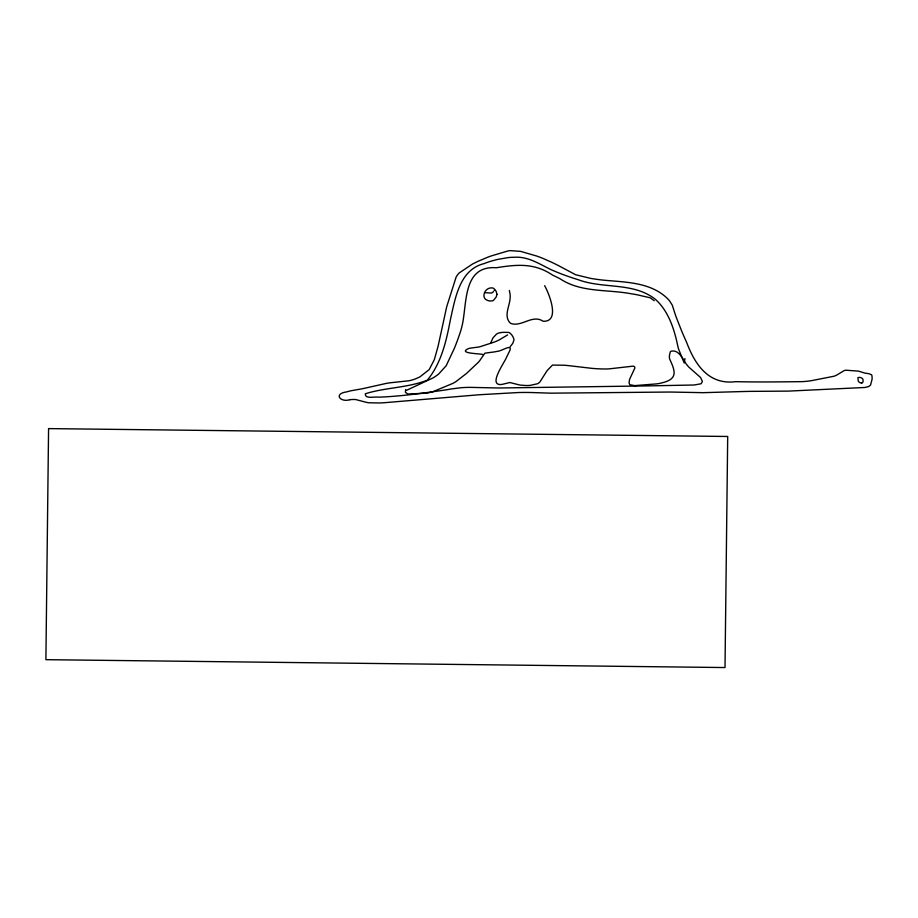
<?xml version="1.0" encoding="UTF-8"?>
<svg xmlns="http://www.w3.org/2000/svg" width="918" height="918" viewBox="0 0 918 918"><rect width="100%" height="100%" fill="white"/><g stroke="black" fill="none" stroke-linecap="round" stroke-linejoin="round"><path stroke-width="1.38" d="M494.572 289.927L494.332 290.444M405.664 389.519L405.389 392.284L407.821 394.017L427.203 393.134L433.055 391.63L452.7 383.46A43.926 43.926 0 0 0 456.108 381.486L466.654 373.328L478.645 361.99A30.455 30.455 0 0 0 480.757 359.145L484.853 353.189L491.635 352.26A39.669 39.669 0 0 0 497.177 351.342C501.653 351.456 514.929 341.634 508.606 353.028A59.326 59.326 0 0 1 506.77 356.712C505.187 361.715 488.319 384.401 500.299 384.562A14.757 14.757 0 0 0 503.73 383.999L509.834 382.531L518.372 384.676A25.968 25.968 0 0 0 520.954 385.181L526.404 385.526A53.68 53.68 0 0 0 530.03 385.399L537.512 383.758A8.859 8.859 0 0 0 539.968 381.877L545.177 373.66A70.17 70.17 0 0 1 547.231 370.505L552.475 365.089L564.536 365.238A202.362 202.362 0 0 1 570.732 365.88L592.144 368.382A164.471 164.471 0 0 0 601.692 368.933L605.306 368.99A55.952 55.952 0 0 0 609.368 368.841L633.351 366.121L634.659 366.821L634.866 368.003L629.564 379.398L629.048 382.921L629.84 384.722L634.728 385.617L656.496 383.896A42.09 42.09 0 0 0 662.107 382.817C678.838 378.836 674.776 370.298 669.52 358.686A19.588 19.588 0 0 1 669.44 355.53L670.22 352.019A2.146 2.146 0 0 1 671.31 351.112C679.664 349.597 682.774 359.925 687.054 365.043A22.502 22.502 0 0 0 689.9 368.072L700.618 377.55L702.396 381.532L701.077 383.781L694.042 385.009L645.503 385.927L499.025 387.993L470.475 387.373A121.876 121.876 0 0 0 466.596 387.43A151.011 151.011 0 0 0 461.146 387.706L451.3 388.945A214.755 214.755 0 0 1 445.93 389.886C423.554 393.099 401.097 396.369 378.48 397.173C375.003 396.335 364.848 399.468 365.284 393.788C385.09 387.465 407.73 387.912 427.34 380.144C441.26 363.287 446.377 341.003 450.336 319.946C455.144 298.912 459.252 269.835 483.993 263.627A91.926 91.926 0 0 1 490.809 261.263L492.576 260.746A116.184 116.184 0 0 1 498.222 259.312L508.205 257.591A53.967 53.967 0 0 1 513.931 257.292C527.85 256.122 539.382 264.04 551.27 269.766A233.574 233.574 0 0 0 566.36 275.779L570.962 277.374A317.158 317.158 0 0 0 578.489 279.806C603.631 289.124 633.569 281.86 655.67 299.566C668.602 311.351 674.294 329.195 677.771 345.948A50.834 50.834 0 0 0 678.574 349.069L684.22 363L684.954 358.582M490.602 343.194L492.966 337.893L496.42 334.175A9.042 9.042 0 0 1 499.472 332.821L500.861 332.568M493.551 291.385L493.414 291.603A3.236 3.236 0 0 1 492.61 292.394L492.438 292.521A4.923 4.923 0 0 1 491.233 293.06L485.152 292.681M510.213 346.683L512.829 343.252L513.908 340.13A4.533 4.533 0 0 0 513.77 338.708L513.116 337.135A16.272 16.272 0 0 0 511.326 334.37L509.547 332.786A3.408 3.408 0 0 0 508.618 332.431L504.062 332.327A33.369 33.369 0 0 0 500.861 332.557M507.597 334.921L498.933 340.085A51.901 51.901 0 0 1 494.286 342.07L489.569 343.63A105.559 105.559 0 0 0 487.24 344.376L480.022 346.729A22.652 22.652 0 0 1 478.358 347.073L469.844 348.209A15.009 15.009 0 0 0 468.364 348.633C457.107 353.671 481.319 353.533 482.765 354.532M406.433 390.368L432.826 378.021A48.425 48.425 0 0 0 438.666 374.028L446.171 365.754L454.353 348.358A316.205 316.205 0 0 0 457.703 339.717L460.308 332.178A98.146 98.146 0 0 0 462.316 324.777C467.124 302.86 462.913 265.222 496.374 267.746C516.845 264.418 534.448 262.812 552.487 275.056A265.761 265.761 0 0 1 560.003 278.728C581.037 292.831 607.395 289.216 631.136 293.76A171.517 171.517 0 0 1 637.035 294.758L650.173 297.788L654.213 300.725M349.85 399.697C340.314 402.727 333.188 393.696 346.671 391.894A55.906 55.906 0 0 1 351.583 390.655L359.408 389.278A122.599 122.599 0 0 0 363.39 388.532L386.535 383.345A81.277 81.277 0 0 1 390.62 382.737L408.762 380.798A40.3 40.3 0 0 0 414.718 379.134A42.308 42.308 0 0 0 420.111 376.724L429.165 369.644L434.352 359.592L438.138 346.017L446.733 306.635L456.108 277.121A18.062 18.062 0 0 1 459.207 272.933L472.322 264.154A163.186 163.186 0 0 1 478.76 260.987L488.537 256.891A79.809 79.809 0 0 1 493.425 255.273L507.344 251.153A20.873 20.873 0 0 1 510.178 250.614L520.609 251.371L536.812 256.076A128.784 128.784 0 0 1 542.963 258.406L551.936 262.387A227.228 227.228 0 0 1 558.454 265.6L575.597 274.723L590.584 278.372A207.353 207.353 0 0 0 602.965 280.105C625.307 282.285 650.575 281.918 667.73 298.798A55.757 55.757 0 0 1 669.589 300.897L672.251 305.132L674.214 311.191A147.614 147.614 0 0 0 676.348 317.559L681.523 330.675A444.404 444.404 0 0 0 686.63 342.38C695.087 364.79 708.719 385.124 735.777 381.67C757.981 382.186 780.22 381.899 802.424 381.636A87.061 87.061 0 0 0 811.73 380.614L834.198 376.196A25.291 25.291 0 0 0 837.021 374.9L843.894 370.757A8.962 8.962 0 0 1 845.742 370.184L858.594 371.147L864.308 372.926A10.477 10.477 0 0 0 865.685 373.247L867.349 373.454A15.835 15.835 0 0 1 869.151 373.787L871.389 374.705A1.526 1.526 0 0 1 871.859 375.382L872.066 376.873A30.168 30.168 0 0 1 872.089 379.214L870.528 385.135L868.669 386.547L864.905 387.476L788.195 391.114L756.26 391.332A481.629 481.629 0 0 0 744.796 391.481L703.085 392.674L673.801 392.101A213.16 213.16 0 0 0 666.25 392.066L550.777 393.168L535.205 392.652A235.628 235.628 0 0 0 523.363 392.456L519.668 392.514A138.113 138.113 0 0 0 514.826 392.732L479.219 394.751L384.401 402.715A117.091 117.091 0 0 1 378.342 402.968L368.784 402.761A21.78 21.78 0 0 1 365.961 402.233L355.691 399.537A40.071 40.071 0 0 0 354.577 399.502A33.714 33.714 0 0 0 349.85 399.686M861.577 383.024L862.071 382.944A1.193 1.193 0 0 0 862.633 382.565L863.035 381.475A6.059 6.059 0 0 0 863.081 380.35L862.943 379.49A2.364 2.364 0 0 0 862.243 378.4L860.981 377.711A7 7 0 0 0 859.409 377.367L857.894 377.654L858.043 379.157A3.328 3.328 0 0 1 858.112 379.57L858.158 380.075A9.616 9.616 0 0 0 858.181 380.442L858.238 380.798A1.767 1.767 0 0 0 858.491 381.383L858.869 381.831A4.016 4.016 0 0 0 861.577 383.058M544.638 285.682C548.907 293.221 560.783 322.023 543.181 321.266C532.715 314.231 522.491 326.464 511.785 323.779A5.933 5.933 0 0 1 509.685 322.505C503.73 315.379 509.765 306.004 510.121 298.04A20.185 20.185 0 0 0 510.018 293.806L509.341 290.478M48.574 428.603L45.9 659.675L725.013 667.547L727.699 436.475L48.574 428.603M496.959 294.299L496.202 297.019L493.528 300.301A4.028 4.028 0 0 1 492.243 300.863L490.327 301.001A9.582 9.582 0 0 1 487.343 300.301C481.766 298.465 483.74 290.788 488.101 288.734A6.931 6.931 0 0 1 492.484 287.988L493.092 288.103A2.02 2.02 0 0 1 493.735 288.459L494.022 288.722A15.331 15.331 0 0 1 494.343 289.055L494.584 289.331A13.977 13.977 0 0 1 496.122 291.27L496.959 294.299"/></g></svg>
